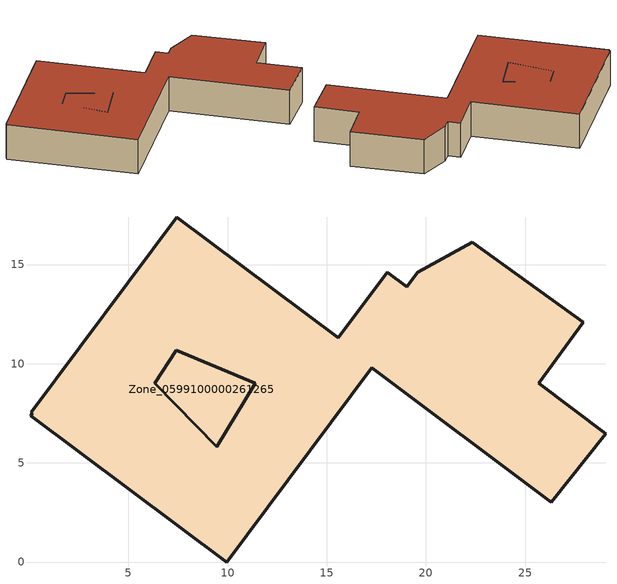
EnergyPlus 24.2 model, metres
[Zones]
Zone_0599100000261265
 floor ground (C_G): 0.16,7.5 0.09,7.56 7.43,17.4 15.59,11.32 18.05,14.62 19.03,13.89 19.59,14.61 22.35,16.13 27.95,12.09 25.7,9 29.07,6.46 26.33,3.03 17.27,9.8 9.96,0 0.07,7.39 z1.21; 11.41,9.02 7.4,10.69 6.32,9.01 9.44,5.83 z1.21
 wall outside (C_F): 26.33,3.03 29.07,6.46 25.7,9 27.95,12.09 22.35,16.13 19.59,14.61 19.03,13.89 18.05,14.62 15.59,11.32 7.43,17.4 0.09,7.56 0.16,7.5 0.07,7.39 9.96,0 17.27,9.8 26.33,3.03 / 9.44,5.83 6.32,9.01 7.4,10.69 11.41,9.02 9.44,5.83 z1.21:4.78
 roof outside (C_R): 0.09,7.56 0.16,7.5 0.07,7.39 9.96,0 17.27,9.8 26.33,3.03 29.07,6.46 25.7,9 27.95,12.09 22.35,16.13 19.59,14.61 19.03,13.89 18.05,14.62 15.59,11.32 7.43,17.4 z4.78; 9.44,5.83 6.32,9.01 7.4,10.69 11.41,9.02 z4.78
[BUILDING]
Pand.0599100000261265: North Axis=0; Terrain=City; Loads Convergence Tolerance Value=0.04; Temperature Convergence Tolerance Value=0.4; Solar Distribution=FullExterior; Maximum Number of Warmup Days=25; Minimum Number of Warmup Days=1
[Site:Location]
Rotterdam.The.Hague.AP_ZH_NLD Design_Conditions: Latitude=51.96; Longitude=4.45; Time Zone=1; Elevation=-4.5
[SITE:GROUNDTEMPERATURE:BUILDINGSURFACE]
18, 18, 18, 18, 18, 18, 18, 18, 18, 18, 18, 18
[MATERIAL] Thermal Absorptance=0.9; Solar Absorptance=0.7; Visible Absorptance=0.7
Name | Roughness | Thickness | Conductivity | Density | Specific Heat
G.D.1965-1974 | MediumSmooth | 0.15 | 0.882353 | 540 | 1210
F.D.1965-1974 | Rough | 0.3 | 0.697674 | 1920 | 840
R.D.1965-1974 | MediumRough | 0.2 | 0.232558 | 1500 | 1000
[CONSTRUCTION]
C_G: G.D.1965-1974
C_F: F.D.1965-1974
C_R: R.D.1965-1974
[ZONE]
Zone_0599100000261265: Type=1; Multiplier=1; Ceiling Height=Autocalculate; Volume=Autocalculate; Floor Area=autocalculate; Part of Total Floor Area=Yes
[ZONEINFILTRATION:DESIGNFLOWRATE]
Infil_Zone_0599100000261265: Zone or ZoneList or Space or SpaceList=Zone_0599100000261265; Schedule=AlwaysOn; Design Flow Rate Calculation Method=Flow/Area; Flow Rate per Floor Area=0.0042; Constant Term Coefficient=1; Temperature Term Coefficient=0; Velocity Term Coefficient=0; Velocity Squared Term Coefficient=0
[HVACTEMPLATE:ZONE:IDEALLOADSAIRSYSTEM]
Zone_0599100000261265: Maximum Heating Supply Air Temperature=50; Minimum Cooling Supply Air Temperature=13; Maximum Heating Supply Air Humidity Ratio=0.0156; Minimum Cooling Supply Air Humidity Ratio=0.0077; Heating Limit=NoLimit; Cooling Limit=NoLimit; Dehumidification Control Type=ConstantSensibleHeatRatio; Cooling Sensible Heat Ratio=0.7; Dehumidification Setpoint=60; Humidification Control Type=None; Humidification Setpoint=30; Outdoor Air Method=None; Outdoor Air Flow Rate per Person=0.00944; Outdoor Air Flow Rate per Zone Floor Area=0; Outdoor Air Flow Rate per Zone=0; Demand Controlled Ventilation Type=None; Outdoor Air Economizer Type=NoEconomizer; Heat Recovery Type=None; Sensible Heat Recovery Effectiveness=0.7; Latent Heat Recovery Effectiveness=0.65
[ZONECONTROL:THERMOSTAT]
ThermostatControl_Zone_0599100000261265: Zone or ZoneList=Zone_0599100000261265; Control Type Schedule=DualSetpointControlType; Control 1=Thermostat_Zone_0599100000261265; Temperature Difference Between Cutout And Setpoint=0
[THERMOSTATSETPOINT:DUALSETPOINT]
Thermostat_Zone_0599100000261265: Heating Setpoint Temperature Schedule=HeatingSetpoint_Zone_0599100000261265; Cooling Setpoint Temperature Schedule=CoolingSetpoint_Zone_0599100000261265
[SCHEDULE:COMPACT]
HeatingSetpoint_Zone_0599100000261265: Through: 12/31, For: AllDays, Until: 24:00, 21
CoolingSetpoint_Zone_0599100000261265: Through: 12/31, For: AllDays, Until: 24:00, 24
DualSetpointControlType: Through: 12/31, For: AllDays, Until: 24:00, 4
AlwaysOn: Through: 12/31, For: AllDays, Until: 24:00, 1
